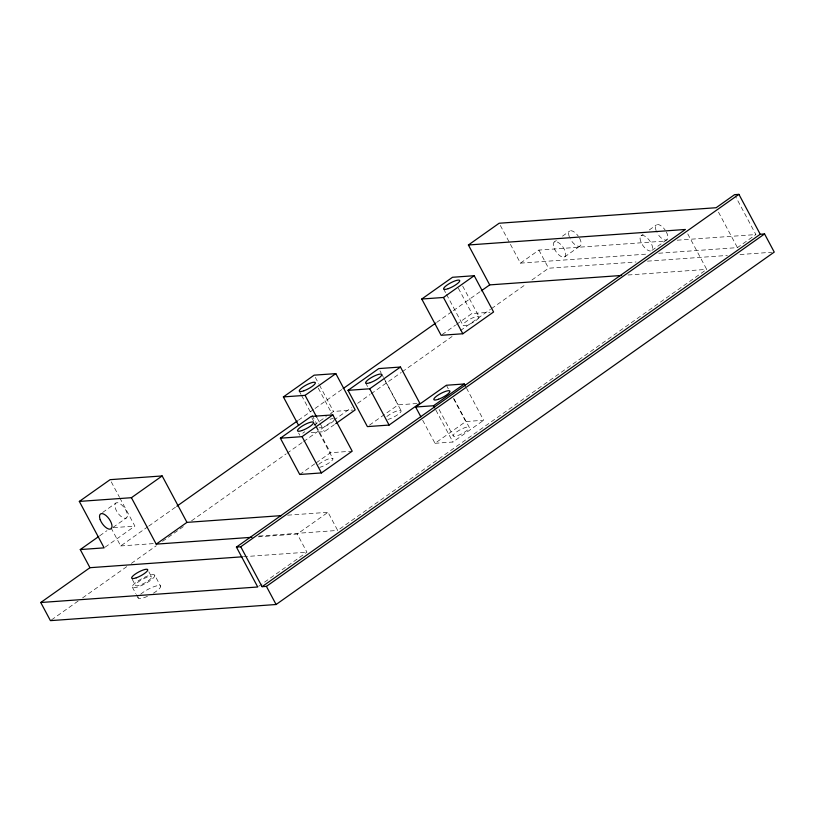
<?xml version="1.0" encoding="UTF-8"?>
<svg xmlns="http://www.w3.org/2000/svg" width="815" height="815" viewBox="0 0 815 815"><rect width="100%" height="100%" fill="white"/><g stroke="black" fill="none" stroke-linecap="round" stroke-linejoin="round"><path stroke-width="0.61" stroke-dasharray="4.08 3.06" d="M102.588 512.482L115.913 503.049M99.746 535.781L106.918 530.708M113.04 527.376L126.366 517.943A9.097 4.146 54.7 0 0 121.496 504.75A9.097 4.146 54.7 0 0 115.557 508.805A9.097 4.146 54.7 0 0 126.366 517.943M105.155 547.13L134.883 526.103L120.131 498.464M111.013 527.804L120.702 545.948L147.729 526.826M148.768 526.093L175.796 506.971M298.443 420.204L314.04 409.171M315.079 408.437L342.106 389.315M436.697 322.394L452.284 311.371M453.323 310.627L480.351 291.515M500.339 225.449L520.459 263.143L538.909 250.083L665.794 241.016M554.292 241.963L556.339 240.517M562.493 236.156L569.665 231.083M302.752 433.193L304.8 431.746M314.03 425.216L326.326 416.516M330.432 413.613L333.498 411.443L352.793 410.057M442.158 334.578L455.483 325.144M456.502 324.421L471.875 313.541L489.958 312.257M51.477 619.909L78.454 600.818M82.61 597.884L127.232 566.313M131.388 563.379L156.297 545.755M162.521 541.354L183.273 526.663M191.576 520.795L286.024 453.975M287.063 453.242L302.63 442.229M303.669 441.496L332.724 420.937M333.763 420.204L351.408 407.724M357.632 403.323L370.081 394.511M371.12 393.777L401.224 372.486M402.253 371.752L452.07 336.503M460.373 330.635L490.477 309.343M491.506 308.61L525.757 284.374M531.981 279.973L548.587 268.227L636.067 261.972M564.754 256.857A9.097 4.146 54.7 0 0 559.874 243.654A9.097 4.146 54.7 0 0 553.935 247.709A9.097 4.146 54.7 0 0 564.754 256.857L580.127 245.977M311.187 432.592L324.452 431.644L334.7 424.391M299.747 474.473L315.12 463.603M316.149 462.869L330.493 452.722L350.99 451.255M369.45 425.165L398.148 404.861L418.635 403.394M641.079 235.759L643.137 234.302M649.28 229.952L656.462 224.879M666.914 239.773L651.542 250.653A9.097 4.146 54.7 0 0 647.212 237.929A9.097 4.146 54.7 0 0 640.325 240.211A9.097 4.146 54.7 0 0 650.482 251M258.212 536.841L297.241 534.049L327.997 512.289L337.685 530.433L706.687 269.378L687.157 232.795M422.679 420.204L435.006 443.289L465.762 421.538L483.662 420.255L466.638 388.378M435.006 443.289L452.906 442.015L483.662 420.255M258.752 586.26L306.929 552.183L297.241 534.049M658.764 253.251L737.432 247.617L755.882 234.567L735.171 195.773M677.214 240.191L755.882 234.567M520.459 263.143L647.344 254.066M647.477 261.157L727.347 255.441M740.02 254.535L771.713 252.263M628.019 275.001L706.687 269.378M113.529 527.631L134.883 526.103M287.695 515.172L327.997 512.289M120.702 545.948L153.689 543.585M259.007 536.056L337.685 530.433M243.481 556.716L306.929 552.183M718.494 212.155L737.432 247.617M538.909 250.083L548.587 268.227M462.665 286.045L479.098 316.821A9.097 2.16 -28.1 0 1 467.647 324.92A9.097 2.16 -28.1 0 1 466.374 321.375A9.097 2.16 -28.1 0 1 479.098 316.821M458.376 288.265L471.875 313.541M443.615 288.979L445.968 293.38M446.549 294.47L462.981 325.256M454.026 398.841L469.287 427.417A9.097 2.16 -28.1 0 1 457.836 435.526A9.097 2.16 -28.1 0 1 456.563 431.97A9.097 2.16 -28.1 0 1 469.287 427.417M446.386 385.261L448.739 389.662M453.435 398.454L465.762 421.538M439.091 409.476L453.171 435.852M435.882 410.128L452.906 442.015M379.953 370.784L381.125 372.985M381.715 374.085L383.468 377.376M384.059 378.476L398.148 404.861M385.291 381.104L401.133 410.78M365.65 382.948L367.993 387.339M315.303 377.365L318.828 383.957M319.419 385.057L333.498 411.443M318.298 388.174L331.797 413.46M317.402 418.452L319.755 422.853M320.346 423.943L324.452 431.644M299.248 391.119L301 394.409M301.591 395.509L311.564 414.203M312.155 415.293L316.852 424.095M311.717 417.545L315.823 425.236M316.403 426.337L330.493 452.722M313.571 422.404L315.334 425.705M315.925 426.805L332.938 458.682M298.626 433.04L299.808 435.241M111.268 481.879L119.54 497.354M154.789 575.288A12.694 3.005 -28.1 0 1 138.805 586.596A12.694 3.005 -28.1 0 1 137.032 581.645A12.694 3.005 -28.1 0 1 154.789 575.288L160.596 586.179M148.829 571.773L151.6 576.959A9.097 2.16 -28.1 0 1 140.149 585.058A9.097 2.16 -28.1 0 1 138.876 581.513A9.097 2.16 -28.1 0 1 151.6 576.959M132.162 579.18L135.484 585.394M132.295 587.065L135.789 593.595M136.37 594.675L138.112 597.945M666.354 231.99A9.097 4.146 54.7 0 1 665.855 240.13A9.097 4.146 54.7 0 1 657.022 232.662M656.106 230.625A9.097 4.146 54.7 0 1 657.522 224.522A9.097 4.146 54.7 0 1 665.121 229.983M579.567 238.194A9.097 4.146 54.7 0 1 579.058 246.334A9.097 4.146 54.7 0 1 570.235 238.866M569.318 236.839A9.097 4.146 54.7 0 1 570.734 230.737A9.097 4.146 54.7 0 1 578.324 236.187M140.679 594.196A12.694 3.005 -28.1 0 1 158.579 585.537A12.694 3.005 -28.1 0 1 153.251 593.3M147.434 596.346A12.694 3.005 -28.1 0 1 138.224 597.008M318.665 464.428A9.097 2.16 -28.1 0 1 330.065 458.468A9.097 2.16 -28.1 0 1 331.104 461.372A9.097 2.16 -28.1 0 1 319.704 467.331M386.86 416.536A9.097 2.16 -28.1 0 1 398.26 410.566A9.097 2.16 -28.1 0 1 399.299 413.47A9.097 2.16 -28.1 0 1 387.899 419.43M334.018 420.55A9.097 2.16 -28.1 0 1 326.346 425.756A9.097 2.16 -28.1 0 1 319.072 427.773M330.065 419.287A9.097 2.16 -28.1 0 1 333.284 418.492"/><path stroke-width="1.22" d="M242.218 556.808L89.956 567.698L80.267 549.565L104.137 547.853L79.34 501.419L110.096 479.668L162.165 475.94L186.961 522.374L281.399 515.62M621.672 275.46L489.703 284.893L468.401 244.989L499.147 223.239L716.13 207.723L734.58 194.663L738.92 194.357L760.222 234.262L764.562 233.946L774.25 252.09L276.091 604.506L50.438 620.643L40.75 602.509L89.956 567.698M79.34 501.419L131.419 497.7L162.165 475.94M298.647 425.501L283.386 396.915L314.132 375.165L335.831 373.616L355.197 409.884L335.729 423.668M421.763 299.024L452.508 277.273L474.208 275.714L493.574 311.992L462.828 333.753L441.129 335.301L421.763 299.024L443.462 297.475L474.208 275.714M80.267 549.565L98.717 536.504M283.386 396.915L305.085 395.367L335.831 373.616M176.835 506.237L297.404 420.937M343.146 388.582L435.658 323.127M481.39 290.772L489.703 284.893M280.37 438.195L311.126 416.445L332.826 414.896L352.192 451.174L321.446 472.924L299.747 474.473L280.37 438.195L302.07 436.646L332.826 414.896M348.025 390.344L378.771 368.584L400.471 367.035L419.847 403.313L389.091 425.063L367.392 426.612L348.025 390.344L369.725 388.786L400.471 367.035M131.419 497.7L156.205 544.135L186.961 522.374M420.917 416.913L415.64 407.011L446.386 385.261L464.285 383.977L465.467 386.178M415.64 407.011L433.539 405.738L464.285 383.977M40.75 602.509L257.734 586.994L236.421 547.089L685.384 229.473L468.401 244.989M236.421 547.089L240.761 546.773L738.92 194.357M240.761 546.773L262.073 586.678L760.222 234.262M262.073 586.678L266.413 586.372L764.562 233.946M156.205 544.135L251.917 537.289M443.462 297.475L462.828 333.753M433.539 405.738L434.711 407.938M369.725 388.786L389.091 425.063M305.085 395.367L316.821 417.351M302.07 436.646L321.446 472.924M266.413 586.372L276.091 604.506M136.278 577.804A9.097 2.16 -28.1 0 0 147.729 569.705A9.097 2.16 -28.1 0 0 135.005 574.259A9.097 2.16 -28.1 0 0 136.278 577.804M100.184 519.675A9.097 4.146 54.7 0 0 110.993 528.823A9.097 4.146 54.7 0 0 106.113 515.63A9.097 4.146 54.7 0 0 100.184 519.675M302.12 430.503A9.097 2.16 -28.1 0 0 313.571 422.404A9.097 2.16 -28.1 0 0 300.847 426.958A9.097 2.16 -28.1 0 0 302.12 430.503M370.316 382.612A9.097 2.16 -28.1 0 0 381.766 374.513A9.097 2.16 -28.1 0 0 369.042 379.057A9.097 2.16 -28.1 0 0 370.316 382.612M438.47 399.248A9.097 2.16 -28.1 0 0 449.921 391.149A9.097 2.16 -28.1 0 0 437.197 395.693A9.097 2.16 -28.1 0 0 438.47 399.248M303.903 390.782A9.097 2.16 -28.1 0 0 315.354 382.683A9.097 2.16 -28.1 0 0 302.64 387.227A9.097 2.16 -28.1 0 0 303.903 390.782M448.281 288.642A9.097 2.16 -28.1 0 0 459.731 280.543A9.097 2.16 -28.1 0 0 447.007 285.097A9.097 2.16 -28.1 0 0 448.281 288.642"/></g></svg>
